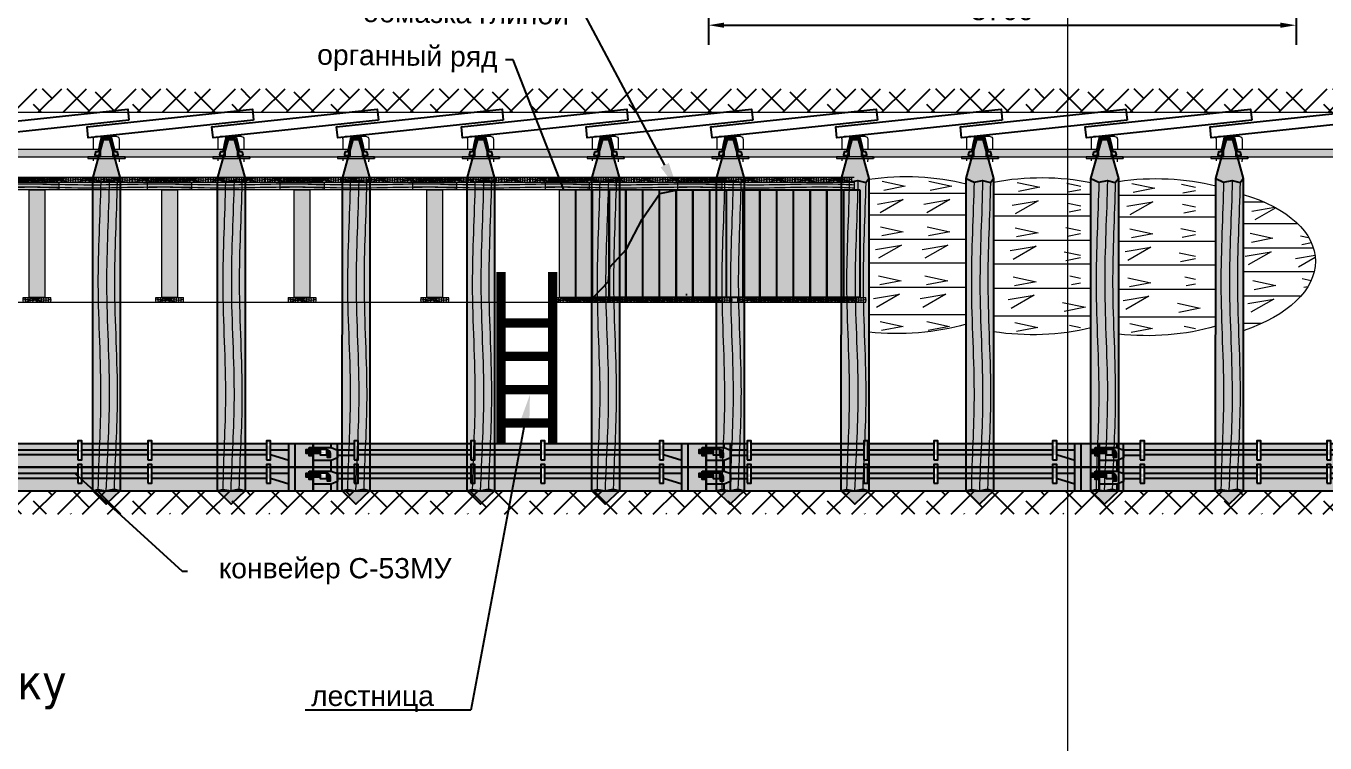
# Model space of a CAD drawing. Header units: inches. Extents: x 523 to 1492, y 69 to 539.
# Drawn here: x 830.8 to 914.1, y 142.1 to 188.1 of the extents above; entities that cross this region are included whole.
import ezdxf
from ezdxf import colors
from ezdxf.entities.mleader import LeaderData, LeaderLine
from ezdxf.math import Vec2, Vec3

# ---------------------------------------------------------------- set-up
doc = ezdxf.new("R2010")
doc.units = ezdxf.units.IN
doc.header["$MEASUREMENT"] = 0
doc.linetypes.add('ACAD_ISO10W100', pattern=[18, 12, -3, 0, -3])
doc.styles.get("Standard").update_dxf_attribs({"font": 'arial.ttf'})
doc.styles.add('стиль', font='tahoma.ttf')
doc.dimstyles.new('ISO-25', dxfattribs={"dimtxt": 2.5, "dimasz": 2.5, "dimexe": 1.25, "dimexo": 0, "dimtad": 1, "dimdec": 0, "dimtxsty": 'Standard', "dimcen": 2.5, "dimadec": 0, "dimazin": 0, "dimtfac": 1, "dimtdec": 0, "dimtmove": 0, "dimatfit": 3, "dimfxl": 0, "dimarcsym": 0})

# ---------------------------------------------------------------- blocks, each defined once
blk = doc.blocks.new('Доска S - 180')
at = {"linetype": 'ByBlock', "lineweight": 15}
h = blk.add_hatch(color=254, dxfattribs=at)
edge = h.paths.add_edge_path()
edge.add_line((1818.906, -3796.897), (1820.681, -3796.897))
edge.add_arc((1819.794, -3797.047), 0.9, -9.59407, 9.59407, ccw=False)
edge.add_line((1820.681, -3797.197), (1818.906, -3797.197))
edge.add_arc((1819.794, -3797.047), 0.9, 170.40593, 189.59407, ccw=False)
at = {"color": 7, "linetype": 'ByBlock', "lineweight": 15}
for p, q in [((1818.906, -3796.897), (1820.681, -3796.897)), ((1818.906, -3797.197), (1820.681, -3797.197))]:
    blk.add_line(p, q, dxfattribs=at)
for points in [[(1818.895, -3796.992), (1819.11, -3797.038), (1819.292, -3797.021), (1819.492, -3797.047), (1819.794, -3797.047), (1819.897, -3797.06), (1820.095, -3797.035), (1820.386, -3797.078), (1820.693, -3797.016)], [(1820.223, -3796.897), (1820.116, -3796.94), (1819.952, -3796.97), (1819.855, -3797.025), (1819.794, -3797.047), (1819.661, -3797.072), (1819.546, -3797.103), (1819.341, -3797.092), (1819.206, -3797.152), (1819.058, -3797.197)], [(1819.238, -3796.897), (1819.398, -3796.949), (1819.641, -3796.991), (1819.794, -3797.047), (1819.909, -3797.109), (1820.05, -3797.135), (1820.224, -3797.195)]]:
    blk.add_lwpolyline(points, dxfattribs=at)
blk.add_circle((1819.794, -3797.047), 0.104, dxfattribs=at)
for radius, start, end in [(0.9, 170.40593, 189.59407), (0.751, 168.48065, 191.51935), (0.593, 165.35276, 194.64724), (0.455, 160.74033, 199.25967), (0.302, 150.211, 209.789), (0.302, 330.211, 29.789), (0.455, 340.74033, 19.25967), (0.593, 345.35276, 14.64724), (0.751, 348.48065, 11.51935), (0.9, 350.40593, 9.59407)]:
    blk.add_arc((1819.794, -3797.047), radius, start, end, dxfattribs=at)
blk = doc.blocks.new('Стойка 100 - 690')
at = {"linetype": 'ByBlock', "lineweight": 15}
blk.add_hatch(color=252, dxfattribs=at).paths.add_polyline_path([(1818.197, -3816.387), (1819.197, -3816.387), (1819.197, -3823.287), (1818.197, -3823.287)])
at = {"color": 7, "linetype": 'ByBlock', "lineweight": 15}
blk.add_lwpolyline([(1818.197, -3816.387), (1819.197, -3816.387), (1819.197, -3823.287), (1818.197, -3823.287), (1818.197, -3816.387)], dxfattribs=at)
blk = doc.blocks.new('Ш.Брус 1.1м')
at = {"linetype": 'ByBlock', "lineweight": 15}
blk.add_hatch(color=253, dxfattribs=at).paths.add_polyline_path([(1947.301, -3883.717), (1958.609, -3883.717), (1958.609, -3884.217), (1947.301, -3884.217)])
at = {"color": 7, "linetype": 'ByBlock', "lineweight": 15}
blk.add_lwpolyline([(1947.301, -3883.717), (1958.609, -3883.717), (1958.609, -3884.217), (1947.301, -3884.217)], close=True, dxfattribs=at)
for points in [[(1947.301, -3883.837), (1947.836, -3883.832), (1949.443, -3883.815), (1952.87, -3883.956), (1956.104, -3883.764), (1958.268, -3883.867), (1958.609, -3883.884)], [(1947.301, -3884.035), (1947.836, -3884.029), (1949.443, -3884.013), (1952.87, -3884.154), (1956.104, -3883.962), (1958.268, -3884.065), (1958.609, -3884.081)]]:
    blk.add_open_spline(points, degree=3, knots=[0, 0, 0, 0, 1.604, 4.82107, 10.284551, 11.308034, 11.308034, 11.308034, 11.308034], dxfattribs=at)
blk = doc.blocks.new('Дорожка')
at = {"color": 7, "linetype": 'ByBlock', "lineweight": 15}
for name, p in [('Ш.Брус 1.1м', (0, 0)), ('Доска S - 180', (128.661, -86.52)), ('Доска S - 180', (130.487, -86.52)), ('Доска S - 180', (132.287, -86.52)), ('Доска S - 180', (134.112, -86.52)), ('Доска S - 180', (135.937, -86.52)), ('Доска S - 180', (137.762, -86.52)), ('Стойка 100 - 690', (130.008, -67.83)), ('Стойка 100 - 690', (138.508, -67.83)), ('Доска S - 180', (128.911, -94.22)), ('Доска S - 180', (137.411, -94.22))]:
    blk.add_blockref(name, p, dxfattribs=at)
blk = doc.blocks.new('Уголь')
at = {"linetype": 'ByBlock', "lineweight": 15}
for color, points in [(7, [(1943.499, -3883.417), (1945.455, -3883.417), (1945.455, -3891.417), (1943.499, -3891.417)]), (0, [(1943.499, -3883.417), (1945.455, -3883.417), (1945.455, -3886.965), (1943.499, -3886.965)]), (0, [(1943.499, -3887.417), (1945.455, -3887.417), (1945.455, -3890.512), (1943.499, -3890.512)])]:
    blk.add_hatch(color=color, dxfattribs=at).paths.add_polyline_path(points)
at = {"color": 7, "linetype": 'ByBlock', "lineweight": 15}
for points in [[(1945.455, -3883.417), (1943.499, -3883.417), (1943.499, -3890.512), (1945.455, -3890.512)], [(1943.499, -3883.417), (1945.455, -3883.417), (1945.455, -3891.417), (1943.499, -3891.417)], [(1943.499, -3883.417), (1945.455, -3883.417), (1945.455, -3886.965), (1943.499, -3886.965)], [(1943.499, -3887.417), (1945.455, -3887.417), (1945.455, -3890.512), (1943.499, -3890.512)]]:
    blk.add_lwpolyline(points, close=True, dxfattribs=at)
blk = doc.blocks.new('Низ окно лавы в штреке')
h = blk.add_hatch()
h.set_pattern_fill('AR-SAND', color=256, scale=9, style=0)
h.paths.add_polyline_path([(2070.221, -3813.828), (2070.221, -3820.728), (2053.131, -3820.728), (2054.112, -3819.713), (2054.186, -3818.774), (2055.26, -3817.634), (2056.26, -3815.713), (2057.408, -3814.057), (2058.56, -3813.828)])
h = blk.add_hatch()
h.set_pattern_fill('AR-SAND', color=22, scale=0.1, style=0)
h.set_pattern_definition([(37.5, (0, 0), (-0.006299336, 0.192682377), [0, -0.152, 0, -0.17, 0, -0.1625]), (7.5, (0, 0), (0.17697767, 0.282214607), [0, -0.082, 0, -0.137, 0, -0.0525]), (327.5, (-0.123, 0), (0.311414186, 0.0005659054), [0, -0.05, 0, -0.18, 0, -0.235]), (317.5, (-0.123, 0), (0.30061266, 0.087767556), [0, -0.025, 0, -0.118, 0, -0.135])])
h.paths.add_polyline_path([(2070.221, -3813.828), (2070.221, -3820.728), (2053.131, -3820.728), (2054.112, -3819.713), (2054.186, -3818.774), (2055.26, -3817.634), (2056.26, -3815.713), (2057.408, -3814.057), (2058.56, -3813.828)])
at = {"color": 7, "linetype": 'ByBlock', "lineweight": 15}
blk.add_lwpolyline([(2069.868, -3813.028), (2005.964, -3813.028), (2005.964, -3821.028), (2069.868, -3821.028)], dxfattribs=at)
at = {"color": 22}
blk.add_lwpolyline([(2070.221, -3813.828), (2070.221, -3820.728), (2053.131, -3820.728), (2054.112, -3819.713), (2054.186, -3818.774), (2055.26, -3817.634), (2056.26, -3815.713), (2057.408, -3814.057), (2058.56, -3813.828), (2070.221, -3813.828), (2070.221, -3813.828)], dxfattribs=at)
at = {"color": 7, "linetype": 'ByBlock', "lineweight": 15}
for name, p in [('Уголь', (60.509, 70.389)), ('Дорожка', (60.259, 70.389)), ('Доска S - 180', (197.42, -16.131)), ('Доска S - 180', (199.245, -16.131)), ('Доска S - 180', (201.045, -16.131)), ('Доска S - 180', (202.871, -16.131)), ('Доска S - 180', (204.696, -16.131)), ('Доска S - 180', (205.92, -16.131)), ('Доска S - 180', (206.521, -16.131)), ('Доска S - 180', (207.746, -16.131)), ('Доска S - 180', (209.546, -16.131)), ('Доска S - 180', (211.371, -16.131)), ('Доска S - 180', (213.196, -16.131)), ('Дорожка', (85.759, 70.389)), ('Доска S - 180', (215.021, -16.131)), ('Дорожка', (94.259, 70.389)), ('Доска S - 180', (231.42, -16.131)), ('Доска S - 180', (233.246, -16.131)), ('Доска S - 180', (235.046, -16.131)), ('Доска S - 180', (236.871, -16.131)), ('Доска S - 180', (238.696, -16.131)), ('Доска S - 180', (239.92, -16.131)), ('Доска S - 180', (240.521, -16.131)), ('Доска S - 180', (241.746, -16.131)), ('Доска S - 180', (243.546, -16.131)), ('Доска S - 180', (245.371, -16.131)), ('Доска S - 180', (247.196, -16.131)), ('Доска S - 180', (249.021, -16.131)), ('Ш.Брус 1.1м', (68.759, 70.389)), ('Стойка 100 - 690', (198.767, 2.559)), ('Ш.Брус 1.1м', (77.259, 70.389)), ('Стойка 100 - 690', (207.267, 2.559)), ('Стойка 100 - 690', (215.767, 2.559)), ('Ш.Брус 1.1м', (102.759, 70.389)), ('Стойка 100 - 690', (232.767, 2.559)), ('Стойка 100 - 690', (233.841, 2.559)), ('Стойка 100 - 690', (234.915, 2.559)), ('Стойка 100 - 690', (235.989, 2.559)), ('Стойка 100 - 690', (237.063, 2.559)), ('Стойка 100 - 690', (238.137, 2.559)), ('Стойка 100 - 690', (239.21, 2.559)), ('Стойка 100 - 690', (240.284, 2.559)), ('Ш.Брус 1.1м', (111.259, 70.389)), ('Стойка 100 - 690', (241.358, 2.559)), ('Стойка 100 - 690', (242.432, 2.559)), ('Стойка 100 - 690', (243.506, 2.559)), ('Стойка 100 - 690', (244.58, 2.559)), ('Стойка 100 - 690', (245.654, 2.559)), ('Стойка 100 - 690', (246.728, 2.559)), ('Стойка 100 - 690', (247.802, 2.559)), ('Стойка 100 - 690', (248.876, 2.559)), ('Стойка 100 - 690', (249.95, 2.559)), ('Стойка 100 - 690', (251.024, 2.559)), ('Доска S - 180', (197.67, -23.831)), ('Доска S - 180', (206.17, -23.831)), ('Доска S - 180', (206.17, -23.831)), ('Доска S - 180', (214.67, -23.831)), ('Доска S - 180', (231.67, -23.831)), ('Доска S - 180', (232.744, -23.831)), ('Доска S - 180', (232.745, -23.831)), ('Доска S - 180', (233.819, -23.831)), ('Доска S - 180', (234.892, -23.831)), ('Доска S - 180', (235.966, -23.831)), ('Доска S - 180', (237.04, -23.831)), ('Доска S - 180', (238.114, -23.831)), ('Доска S - 180', (239.188, -23.831)), ('Доска S - 180', (240.262, -23.831)), ('Доска S - 180', (241.336, -23.831)), ('Доска S - 180', (243.484, -23.831)), ('Доска S - 180', (244.558, -23.831)), ('Доска S - 180', (245.632, -23.831)), ('Доска S - 180', (246.706, -23.831)), ('Доска S - 180', (247.779, -23.831)), ('Доска S - 180', (248.853, -23.831)), ('Доска S - 180', (249.927, -23.831))]:
    blk.add_blockref(name, p, dxfattribs=at)
blk = doc.blocks.new('*D118')
at = {"color": 0, "linetype": 'ByBlock', "lineweight": -2}
for p, q in [((912.234, 199.606), (912.234, 186.901)), ((874.561, 192.912), (874.561, 186.901)), ((875.561, 188.151), (911.234, 188.151))]:
    blk.add_line(p, q, dxfattribs=at)
at = {"color": 0, "linetype": 'ByBlock'}
for points in [[(875.561, 188.317), (875.561, 187.984), (874.561, 188.151)], [(911.234, 188.317), (911.234, 187.984), (912.234, 188.151)]]:
    blk.add_solid(points, dxfattribs=at)
at = {"layer": 'Defpoints', "color": 0, "linetype": 'ByBlock'}
for p in [(912.234, 199.606), (874.561, 192.912), (912.234, 188.151)]:
    blk.add_point(p, dxfattribs=at)
at = {"color": 0, "linetype": 'ByBlock', "lineweight": 15, "insert": (893.398, 189.115), "char_height": 1.3, "attachment_point": 5}
blk.add_mtext('3700', dxfattribs=at)
blk = doc.blocks.new('ско670')
for points in [[(109304, 1390.7), (109876.3, 1532.9), (109888.3, 1484.4), (109316.1, 1342)], [(109432.7, 1422.7), (110004.9, 1564.9), (110017, 1516.4), (109444.8, 1374)]]:
    blk.add_hatch(color=7).paths.add_polyline_path(points)
at = {"lineweight": 15}
blk.add_hatch(color=7, dxfattribs=at).paths.add_polyline_path([(109165.6, 1294.3), (109163.3, 1303.8), (109393.9, 1361.4), (109396.3, 1352)])
for p, q in [((109304, 1390.7), (110005.2, 1565.1)), ((109316.1, 1342), (110017.3, 1516.5)), ((110005.2, 1565.1), (110017.3, 1516.4)), ((109167.5, 1423.4), (109183.2, 1360.6)), ((109311.4, 1474.8), (109178.4, 1441.6)), ((109329.6, 1463.9), (109345.3, 1401.1)), ((109393.9, 1361.4), (109163.3, 1303.8)), ((109165.6, 1294.3), (109396.3, 1352)), ((109304, 1390.7), (109316.1, 1342)), ((109360.1, 1340), (109364.2, 1321.7)), ((109163.3, 1303.8), (109165.6, 1294.3)), ((109197.8, 1302.4), (109201.8, 1286.5))]:
    blk.add_line(p, q, dxfattribs=at)
at = {"color": 7, "linetype": 'ACAD_ISO10W100'}
blk.add_line((109396.3, 1352), (109394.1, 1361.5), dxfattribs=at)
at = {"lineweight": 15, "extrusion": (0, 0, -1)}
for centre, major_axis, start_param, end_param in [((109182.1, 1427.1), (-12.3, 8.5), 5.43291, 7.003706), ((109315, 1460.3), (8.5, 12.3), -0.850275, 0.720521)]:
    blk.add_ellipse(centre, major_axis=major_axis, ratio=1, start_param=start_param, end_param=end_param, dxfattribs=at)
blk = doc.blocks.new('СВП')
at = {"color": 0}
blk.add_line((95935.3, -86122.5), (95935.3, -86100.2), dxfattribs=at)
blk.add_lwpolyline([(95882.7, -85996.1), (95869.9, -85996.1, 0.472988), (95865.5, -86001.5), (95869.3, -86020.7, 0.357785), (95873.7, -86024.4), (95883.9, -86024.4, -0.35919), (95888.3, -86028), (95897.5, -86075.5, 0.01414), (95897.5, -86075.8), (95907.6, -86115.7, 0.343306), (95912, -86119.1), (95964.4, -86119.1, 0.342909), (95968.7, -86115.7), (95979.4, -86073.7), (95988.4, -86028.3, -0.358206), (95992.8, -86024.7), (96002.9, -86024.7, 0.354907), (96007.3, -86021.1), (96011.3, -86001.9, 0.476116), (96007, -85996.5), (95994.1, -85996.5, 0.357522), (95986.2, -86003), (95971.9, -86074.4), (95964.8, -86100.4, -0.338079), (95957, -86106.3), (95919.5, -86106.3, -0.340005), (95911.6, -86100.3), (95904.8, -86074.6, -0.016215), (95904.7, -86074.3), (95890.6, -86002.6, 0.358196)], format="xyb", close=True, dxfattribs=at)
blk = doc.blocks.new('Рама смеш.крепи')
at = {"linetype": 'ByBlock', "lineweight": 15}
blk.add_hatch(color=7, dxfattribs=at).paths.add_polyline_path([(29.788, 275.042), (30.164, 275.042), (30.858, 272.533), (30.858, 252.495), (29.958, 251.631), (29.09, 252.495), (29.098, 272.533)])
at = {"color": 22}
for points in [[(29.788, 275.042), (30.164, 275.042), (30.858, 272.533), (30.858, 252.495), (29.958, 251.631), (29.09, 252.495), (29.098, 272.533), (29.788, 275.042), (29.788, 275.042)], [(29.098, 272.533), (29.601, 272.302), (30.152, 272.399), (30.655, 272.279), (30.858, 272.533)], [(29.09, 252.495), (29.428, 252.578), (29.941, 252.495), (30.464, 252.593), (30.858, 252.495)]]:
    blk.add_lwpolyline(points, dxfattribs=at)
at = {"color": 22, "linetype": 'ByBlock', "lineweight": 15}
for points, knots in [([(30.152, 272.399), (30.108, 270.18), (29.824, 265.517), (30.301, 258.974), (30.016, 254.656), (29.941, 252.495)], [12.447798, 12.447798, 12.447798, 12.447798, 25.767042, 40.430464, 51.705311, 51.705311, 51.705311, 51.705311]), ([(29.601, 272.302), (29.558, 270.115), (29.273, 265.485), (29.75, 258.974), (29.465, 254.656), (29.428, 252.578)], [12.360553, 12.360553, 12.360553, 12.360553, 25.486519, 40.149941, 51.424788, 51.424788, 51.424788, 51.424788]), ([(30.655, 272.279), (30.605, 270.1), (30.338, 265.477), (30.808, 258.974), (30.524, 254.656), (30.464, 252.593)], [12.94886, 12.94886, 12.94886, 12.94886, 26.028816, 40.692238, 51.967085, 51.967085, 51.967085, 51.967085])]:
    blk.add_open_spline(points, degree=3, knots=knots, dxfattribs=at)
at = {"color": 7, "xscale": 0.009999525511908969, "yscale": 0.009999525511908969, "zscale": 0.009999525511908969, "rotation": 346.0000000448461}
blk.add_blockref('ско670', (-1033.523, 525.348), dxfattribs=at)
at = {"xscale": -0.009999999999990905, "yscale": 0.009999999999990905, "zscale": 0.01, "rotation": 180}
blk.add_blockref('СВП', (-929.407, -585.97), dxfattribs=at)
blk = doc.blocks.new('Рештак С-53. б')
h = blk.add_hatch(color=7)
h.dxf.hatch_style = 1
h.paths.add_polyline_path([(3874.2, 925.6), (3900.4, 925.6), (3900.4, 1046.7), (3874.2, 1046.7)])
h.paths.add_polyline_path([(3112.4, 925.6), (3138.6, 925.6), (3138.6, 1046.7), (3112.4, 1046.7)])
h.paths.add_polyline_path([(2663.1, 925.6), (2689.3, 925.6), (2689.3, 1046.7), (2663.1, 1046.7)])
h.paths.add_polyline_path([(1916.3, 925.6), (1942.5, 925.6), (1942.5, 1046.7), (1916.3, 1046.7)])
h.paths.add_polyline_path([(4147.5, 1003.4), (4172.8, 1003.4), (4172.8, 950.5), (4147.5, 950.5)], flags=16)
h.paths.add_polyline_path([(1699.7, 992.8), (1738.4, 992.8), (1738.4, 954.2), (1699.7, 954.2)], flags=16)
edge = h.paths.add_edge_path()
edge.add_line((4147.5, 962.3), (4172.8, 962.3))
edge.add_line((4147.5, 991.6), (4172.8, 991.6))
edge.add_arc((1738.4, 963.4), 25.8, 0, 90)
edge.add_arc((1738.4, 963.4), 4, 0, 90)
edge.add_line((1742.4, 963.4), (1742.4, 941.6))
edge.add_line((1742.4, 941.6), (1764.2, 941.6))
edge.add_line((1764.2, 941.6), (1764.2, 963.4))
edge.add_line((4016.7, 877.1), (4016.7, 1028.3))
edge.add_line((4057.3, 877.1), (4057.3, 1028.3))
edge.add_line((1768.2, 1003.4), (1808.8, 987.2))
edge.add_line((1808.8, 987.2), (1808.8, 936.9))
edge.add_line((1808.8, 936.9), (1768.2, 920.6))
edge.add_line((1916.3, 953.2), (1808.8, 953.2))
edge.add_line((1652.8, 989.1), (1652.8, 1003.4))
edge.add_line((1652.8, 1003.4), (1768.2, 1003.4))
edge.add_line((1768.2, 920.6), (1652.8, 920.6))
edge.add_line((1652.8, 920.6), (1652.8, 967.4))
edge.add_line((1808.8, 877.1), (1808.8, 1028.3))
edge.add_line((1916.3, 1028.3), (1652.8, 1028.3))
edge.add_line((2663.1, 1028.3), (1942.5, 1028.3))
edge.add_line((3112.4, 1028.3), (2689.3, 1028.3))
edge.add_line((3874.2, 1028.3), (3138.6, 1028.3))
edge.add_line((4172.8, 1028.3), (3900.4, 1028.3))
edge.add_line((1768.2, 1003.4), (1768.2, 1028.3))
edge.add_line((1768.2, 877.1), (1768.2, 920.6))
edge.add_line((1652.8, 967.4), (1652.8, 877.1))
edge.add_line((1652.8, 1028.3), (1652.8, 989.1))
edge.add_line((1738.5, 989.1), (1738.4, 989.1))
edge.add_line((1699.7, 989.1), (1605.4, 989.1))
edge.add_line((1605.4, 989.1), (1605.4, 967.4))
edge.add_line((1605.4, 967.4), (1699.7, 967.4))
edge.add_line((1916.3, 987.2), (1808.8, 987.2))
edge.add_line((2663.1, 987.2), (1942.5, 987.2))
edge.add_line((3112.4, 987.2), (2689.3, 987.2))
edge.add_line((3874.2, 987.2), (3138.6, 987.2))
edge.add_line((4016.7, 987.2), (3900.4, 987.2))
edge.add_line((4172.8, 877.1), (4172.8, 1028.3))
edge.add_line((2663.1, 955.7), (1942.5, 955.7))
edge.add_line((3112.4, 955.7), (2689.3, 955.7))
edge.add_line((3874.2, 955.7), (3138.6, 955.7))
edge.add_line((4016.7, 920.1), (3899.9, 955.7))
edge.add_line((1652.8, 877.1), (4172.8, 877.1))
edge.add_line((4172.8, 877.1), (4172.8, 906.6))
h = blk.add_hatch(color=7)
h.dxf.hatch_style = 1
h.paths.add_polyline_path([(1768.2, 1028.3), (1652.8, 1028.3), (1652.8, 1003.4), (1768.2, 1003.4)])
h = blk.add_hatch(color=7)
h.dxf.hatch_style = 1
h.paths.add_polyline_path([(1808.8, 936.9), (1768.2, 920.6), (1768.2, 877.1), (1808.8, 877.1)])
h.paths.add_polyline_path([(1808.8, 1028.3), (1768.2, 1028.3), (1768.2, 1003.4), (1808.8, 987.2)])
h.paths.add_polyline_path([(1768.2, 920.6), (1652.8, 920.6), (1652.8, 877.1), (1768.2, 877.1)])
h.paths.add_polyline_path([(4016.7, 920.1), (3900.4, 955.5), (3900.4, 925.6), (3874.2, 925.6), (3874.2, 955.7), (3138.6, 955.7), (3138.6, 925.6), (3112.4, 925.6), (3112.4, 955.7), (2689.3, 955.7), (2689.3, 925.6), (2663.1, 925.6), (2663.1, 955.7), (1942.5, 955.7), (1942.5, 925.6), (1916.3, 925.6), (1916.3, 953.2), (1808.8, 953.2), (1808.8, 936.9), (1808.8, 877.1), (4016.7, 877.1)])
h.paths.add_polyline_path([(1916.3, 987.2), (1808.8, 987.2), (1808.8, 953.2), (1916.3, 953.2)])
h.paths.add_polyline_path([(1916.3, 1028.3), (1808.8, 1028.3), (1808.8, 987.2), (1916.3, 987.2)])
h.paths.add_polyline_path([(2663.1, 987.2), (1942.5, 987.2), (1942.5, 955.7), (2663.1, 955.7)])
h.paths.add_polyline_path([(2663.1, 1028.3), (1942.5, 1028.3), (1942.5, 987.2), (2663.1, 987.2)])
h.paths.add_polyline_path([(3112.4, 987.2), (2689.3, 987.2), (2689.3, 955.7), (3112.4, 955.7)])
h.paths.add_polyline_path([(3112.4, 1028.3), (2689.3, 1028.3), (2689.3, 987.2), (3112.4, 987.2)])
h.paths.add_polyline_path([(4016.7, 987.2), (3900.4, 987.2), (3900.4, 955.5), (4016.7, 920.1)])
h.paths.add_polyline_path([(3874.2, 987.2), (3138.6, 987.2), (3138.6, 955.7), (3874.2, 955.7)])
h.paths.add_polyline_path([(3874.2, 1028.3), (3138.6, 1028.3), (3138.6, 987.2), (3874.2, 987.2)])
h.paths.add_polyline_path([(4016.7, 1028.3), (3900.4, 1028.3), (3900.4, 987.2), (4016.7, 987.2)])
h.paths.add_polyline_path([(4057.3, 1028.3), (4016.7, 1028.3), (4016.7, 987.2), (4016.7, 877.1), (4057.3, 877.1)])
h.paths.add_polyline_path([(4172.8, 950.5), (4147.5, 950.5), (4147.5, 1003.4), (4172.8, 1003.4), (4172.8, 1028.3), (4057.3, 1028.3), (4057.3, 877.1), (4172.8, 877.1)])
h = blk.add_hatch(color=7)
h.dxf.hatch_style = 1
h.paths.add_polyline_path([(1808.8, 936.9), (1808.8, 987.2), (1768.2, 1003.4), (1652.8, 1003.4), (1652.8, 989.1), (1699.7, 989.1), (1699.7, 992.8), (1738.4, 992.8), (1738.4, 989.1, -0.414214), (1764.2, 963.4), (1764.2, 941.6), (1742.4, 941.6), (1742.4, 963.4, 0.414214), (1738.4, 967.4), (1738.4, 954.2), (1699.7, 954.2), (1699.7, 967.4), (1652.8, 967.4), (1652.8, 920.6), (1768.2, 920.6)])
h = blk.add_hatch(color=7)
h.dxf.hatch_style = 1
h.paths.add_polyline_path([(1699.7, 989.1), (1605.4, 989.1), (1605.4, 967.4), (1699.7, 967.4)])
h = blk.add_hatch(color=7)
h.dxf.hatch_style = 1
h.paths.add_polyline_path([(1738.4, 989.1), (1738.4, 967.4, -0.414214), (1742.4, 963.4), (1742.4, 941.6), (1764.2, 941.6), (1764.2, 963.4, 0.414214)])
for p, q in [((1652.8, 1028.3), (1652.8, 989.1)), ((1916.3, 1028.3), (1652.8, 1028.3)), ((1768.2, 1003.4), (1768.2, 1028.3)), ((1808.8, 877.1), (1808.8, 1028.3)), ((2663.1, 1028.3), (1942.5, 1028.3)), ((3112.4, 1028.3), (2689.3, 1028.3)), ((3874.2, 1028.3), (3138.6, 1028.3)), ((4172.8, 1028.3), (3900.4, 1028.3)), ((4016.7, 877.1), (4016.7, 1028.3)), ((4057.3, 877.1), (4057.3, 1028.3)), ((4172.8, 877.1), (4172.8, 1028.3)), ((1652.8, 967.4), (1652.8, 877.1)), ((1768.2, 877.1), (1768.2, 920.6)), ((4147.5, 991.6), (4172.8, 991.6)), ((4147.5, 962.3), (4172.8, 962.3))]:
    blk.add_line(p, q)
for points in [[(1652.8, 989.1), (1652.8, 1003.4), (1768.2, 1003.4)], [(1768.2, 1003.4), (1808.8, 987.2), (1808.8, 936.9), (1768.2, 920.6)], [(1699.7, 989.1), (1605.4, 989.1), (1605.4, 967.4), (1699.7, 967.4)], [(1768.2, 920.6), (1652.8, 920.6), (1652.8, 967.4)], [(1738.5, 989.1), (1738.4, 989.1)], [(1742.4, 963.4), (1742.4, 941.6), (1764.2, 941.6), (1764.2, 963.4)], [(1916.3, 987.2), (1808.8, 987.2)], [(1916.3, 953.2), (1808.8, 953.2)], [(2663.1, 987.2), (1942.5, 987.2)], [(2663.1, 955.7), (1942.5, 955.7)], [(3112.4, 987.2), (2689.3, 987.2)], [(3112.4, 955.7), (2689.3, 955.7)], [(3874.2, 987.2), (3138.6, 987.2)], [(3874.2, 955.7), (3138.6, 955.7)], [(4016.7, 920.1), (3899.9, 955.7)], [(4016.7, 987.2), (3900.4, 987.2)], [(1652.8, 877.1), (1652.8, 877.1), (1652.8, 877.1), (1652.8, 877.1), (1652.8, 877.1), (4172.8, 877.1), (4172.8, 877.1), (4172.8, 877.1), (4172.8, 906.6)]]:
    blk.add_lwpolyline(points)
for points in [[(1916.3, 925.6), (1942.5, 925.6), (1942.5, 1046.7), (1916.3, 1046.7)], [(2663.1, 925.6), (2689.3, 925.6), (2689.3, 1046.7), (2663.1, 1046.7)], [(3112.4, 925.6), (3138.6, 925.6), (3138.6, 1046.7), (3112.4, 1046.7)], [(3874.2, 925.6), (3900.4, 925.6), (3900.4, 1046.7), (3874.2, 1046.7)], [(4147.5, 1003.4), (4172.8, 1003.4), (4172.8, 950.5), (4147.5, 950.5)], [(1699.7, 992.8), (1738.4, 992.8), (1738.4, 954.2), (1699.7, 954.2)]]:
    blk.add_lwpolyline(points, close=True)
for radius in [25.8, 4]:
    blk.add_arc((1738.4, 963.4), radius, 0, 90)

msp = doc.modelspace()

# ---------------------------------------------------------------- hatches: boundary and pattern name
at = {"linetype": 'ACAD_ISO10W100'}
h = msp.add_hatch(dxfattribs=at)
h.set_pattern_fill('ANSI38', color=256, scale=9, style=0)
h.set_pattern_definition([(45, (2526.0833, 594.7274), (-0.7954951, 0.7954951), []), (135, (2526.0833, 594.7274), (-2.3864854, 0.7954951), [2.8125, -1.6875])])
h.paths.add_polyline_path([(924.498, 156.774), (924.482, 184.072), (758.495, 184.073), (758.495, 156.774)])
h.paths.add_polyline_path([(924.497, 158.274), (924.483, 182.573), (759.995, 182.573), (759.995, 158.274)])

# ---------------------------------------------------------------- linework, layer by layer
at = {"color": 252, "linetype": 'ByBlock', "lineweight": 15}
msp.add_line((897.606, 69.4), (897.606, 538.961), dxfattribs=at)
at = {"color": 7, "lineweight": 0}
for p, q in [((759.906, 182.573), (924.483, 182.573)), ((759.995, 158.274), (924.497, 158.274))]:
    msp.add_line(p, q, dxfattribs=at)
at = {"color": 7, "lineweight": 13}
for p, q in [((891.085, 177.348), (884.846, 177.348)), ((899.085, 177.279), (892.846, 177.279)), ((907.085, 177.217), (900.845, 177.217)), ((910.22, 176.79), (908.845, 176.79)), ((891.085, 175.965), (884.846, 175.965)), ((899.084, 175.896), (892.846, 175.896)), ((907.084, 175.834), (900.845, 175.834)), ((912.343, 175.407), (908.845, 175.407)), ((891.084, 174.41), (884.846, 174.41)), ((899.084, 174.342), (892.846, 174.342)), ((907.084, 174.279), (900.845, 174.279)), ((913.347, 173.853), (908.845, 173.853)), ((891.083, 172.875), (884.846, 172.875)), ((899.083, 172.807), (892.846, 172.807)), ((907.083, 172.744), (900.845, 172.744)), ((913.394, 172.318), (908.845, 172.318)), ((891.083, 171.316), (884.846, 171.316)), ((899.083, 171.247), (892.846, 171.247)), ((907.082, 171.185), (900.845, 171.185)), ((912.529, 170.758), (908.845, 170.758)), ((891.082, 169.558), (884.846, 169.558)), ((899.082, 169.489), (892.846, 169.489)), ((907.082, 169.427), (900.845, 169.427)), ((910.003, 169), (908.845, 169))]:
    msp.add_line(p, q, dxfattribs=at)
for points in [[(837.397, 182.053), (826.793, 180.931), (826.719, 181.627), (837.322, 182.757)], [(845.397, 182.053), (834.793, 180.931), (834.719, 181.627), (845.322, 182.757)], [(853.397, 182.053), (842.793, 180.931), (842.718, 181.627), (853.322, 182.757)], [(861.397, 182.053), (850.792, 180.931), (850.718, 181.627), (861.322, 182.757)], [(869.397, 182.053), (858.792, 180.931), (858.718, 181.627), (869.322, 182.757)], [(877.396, 182.053), (866.792, 180.931), (866.718, 181.627), (877.321, 182.757)], [(885.396, 182.053), (874.792, 180.931), (874.718, 181.627), (885.321, 182.757)], [(893.396, 182.053), (882.792, 180.931), (882.718, 181.627), (893.321, 182.757)], [(901.396, 182.053), (890.792, 180.931), (890.717, 181.627), (901.321, 182.757)], [(909.396, 182.053), (898.791, 180.931), (898.717, 181.627), (909.321, 182.757)], [(917.396, 182.053), (906.791, 180.931), (906.717, 181.627), (917.321, 182.757)]]:
    msp.add_lwpolyline(points, close=True)
for points in [[(885.706, 178.135), (887.171, 177.817), (885.795, 177.552)], [(888.692, 178.135), (890.157, 177.817), (888.78, 177.552)], [(894.349, 178.067), (895.814, 177.748), (894.437, 177.484)], [(897.536, 178.016), (898.426, 177.823)], [(898.425, 177.587), (897.624, 177.433)], [(901.706, 178.004), (903.171, 177.686), (901.794, 177.421)], [(904.893, 177.954), (905.783, 177.76)], [(905.782, 177.524), (904.981, 177.37)], [(885.388, 176.672), (887.051, 176.958), (885.576, 176.111)], [(888.373, 176.672), (890.036, 176.958), (888.561, 176.111)], [(894.031, 176.603), (895.693, 176.89), (894.218, 176.042)], [(897.592, 176.74), (898.425, 176.559)], [(901.388, 176.541), (903.05, 176.827), (901.575, 175.979)], [(904.949, 176.677), (905.782, 176.496)], [(898.425, 176.3), (897.68, 176.157)], [(905.782, 176.237), (905.037, 176.094)], [(909.406, 176.216), (910.872, 176.469)], [(910.942, 176.43), (909.594, 175.655)], [(885.587, 175.219), (887.052, 174.901), (885.676, 174.636)], [(888.573, 175.219), (890.038, 174.901), (888.662, 174.636)], [(894.23, 175.151), (895.695, 174.832), (894.319, 174.568)], [(897.483, 175.177), (898.424, 174.972)], [(901.587, 175.088), (903.052, 174.77), (901.676, 174.505)], [(904.84, 175.115), (905.781, 174.91)], [(898.424, 174.758), (897.572, 174.594)], [(905.781, 174.695), (904.929, 174.531)], [(909.286, 174.796), (910.751, 174.478), (909.375, 174.213)], [(912.524, 174.643), (913.041, 174.531)], [(913.224, 174.178), (912.613, 174.06)], [(885.269, 173.756), (886.932, 174.042), (885.457, 173.194)], [(888.255, 173.756), (889.918, 174.042), (888.442, 173.194)], [(893.912, 173.687), (895.575, 173.974), (894.1, 173.126)], [(897.374, 173.615), (898.424, 173.386)], [(901.269, 173.624), (902.932, 173.911), (901.457, 173.063)], [(904.731, 173.552), (905.781, 173.324)], [(908.968, 173.333), (910.631, 173.619), (909.155, 172.771)], [(912.206, 173.18), (913.452, 173.395)], [(898.424, 173.216), (897.463, 173.031)], [(905.781, 173.153), (904.82, 172.969)], [(913.47, 173.237), (912.394, 172.619)], [(885.458, 172.072), (886.923, 171.754), (885.547, 171.489)], [(888.443, 172.072), (889.909, 171.754), (888.532, 171.489)], [(894.101, 172.004), (895.566, 171.685), (894.189, 171.42)], [(897.739, 172.074), (898.423, 171.925)], [(898.423, 171.605), (897.828, 171.491)], [(901.458, 171.941), (902.923, 171.622), (901.546, 171.358)], [(905.096, 172.012), (905.78, 171.863)], [(909.465, 171.759), (910.93, 171.441), (909.553, 171.176)], [(912.636, 171.904), (913.206, 171.78)], [(885.14, 170.608), (886.803, 170.895), (885.328, 170.047)], [(888.125, 170.608), (889.788, 170.895), (888.313, 170.047)], [(893.783, 170.54), (895.445, 170.827), (893.97, 169.979)], [(901.139, 170.477), (902.802, 170.764), (901.327, 169.916)], [(905.78, 171.543), (905.185, 171.428)], [(912.988, 171.371), (912.725, 171.32)], [(897.267, 170.368), (898.732, 170.05), (897.356, 169.785)], [(904.624, 170.306), (906.089, 169.987), (904.713, 169.723)], [(909.147, 170.296), (910.809, 170.582), (909.334, 169.734)], [(885.571, 169.145), (887.036, 168.827), (885.659, 168.562)], [(888.556, 169.145), (890.021, 168.827), (888.645, 168.562)], [(894.213, 169.077), (895.678, 168.758), (894.302, 168.493)], [(897.698, 168.905), (898.422, 168.748)], [(901.57, 169.014), (903.035, 168.695), (901.659, 168.431)], [(905.055, 168.842), (905.779, 168.685)]]:
    msp.add_lwpolyline(points, dxfattribs=at)
at = {"const_width": 0.6}
for points in [[(861.25, 172.312), (861.25, 161.284)], [(864.572, 172.312), (864.572, 161.284)], [(861.251, 169.045), (864.573, 169.045)], [(861.251, 166.907), (864.573, 166.907)], [(861.25, 164.769), (864.572, 164.769)], [(861.251, 162.632), (864.573, 162.632)]]:
    msp.add_lwpolyline(points, dxfattribs=at)
at = {"color": 7, "lineweight": 0, "extrusion": (0, 0, -1)}
for centre, start_param, end_param in [((886.969, 173.399), 4.493543, 5.189424), ((895.611, 173.33), 4.421138, 5.112802), ((902.968, 173.268), 4.493543, 5.189417), ((904.268, 172.841), 5.246079, 7.347703), ((886.969, 173.399), 7.404803, 8.100239), ((895.611, 173.33), 7.481424, 8.172644), ((902.968, 173.268), 7.404809, 8.100239)]:
    msp.add_ellipse(centre, major_axis=(9.211, 0.231), ratio=0.54655, start_param=start_param, end_param=end_param, dxfattribs=at)

# ---------------------------------------------------------------- block references
for p in [(797.988, -94.221), (805.988, -94.221), (813.988, -94.221), (821.988, -94.221), (829.988, -94.221), (837.988, -94.221), (845.987, -94.221), (853.987, -94.221), (861.987, -94.221), (869.987, -94.221), (877.987, -94.221)]:
    msp.add_blockref('Рама смеш.крепи', p)
at = {"color": 7, "linetype": 'ByBlock', "lineweight": 15}
msp.add_blockref('Низ окно лавы в штреке', (-1185.959, 3991.409), dxfattribs=at)
at = {"xscale": 0.01, "yscale": 0.01, "zscale": 0.01}
for p in [(807.483, 151.016), (832.683, 151.016), (857.883, 151.016), (883.083, 151.016), (807.483, 149.504), (832.683, 149.504), (857.883, 149.504), (883.083, 149.504)]:
    msp.add_blockref('Рештак С-53. б', p, dxfattribs=at)

# ---------------------------------------------------------------- texts
at = {"color": 7, "linetype": 'ByBlock', "lineweight": 15, "insert": (755.167, 147.123), "char_height": 2.23946, "attachment_point": 1, "style": 'стиль'}
msp.add_mtext('Обустройство рабочего полка под скреперную лебедку', dxfattribs=at)

# ---------------------------------------------------------------- dimensions: what is measured, and where the dimension line sits
at = {"color": 7, "linetype": 'ByBlock', "lineweight": 15}
dim = msp.add_linear_dim(base=(912.234, 188.151), p1=(874.561, 192.912), p2=(912.234, 199.606), text='3700', dimstyle='ISO-25', override={"dimtxt": 1.3, "dimasz": 1, "dimgap": 0.3, "dimlfac": 100, "dimrnd": 0.05, "dimtmove": 1, "dimfxl": 1.25}, dxfattribs=at)
dim.commit()
dim.dimension.update_dxf_attribs({"geometry": '*D118', "text_midpoint": (893.398, 189.115)})

# ---------------------------------------------------------------- leaders
at = {"color": 22, "linetype": 'ByBlock', "lineweight": 15}
ml = msp.add_multileader_mtext('Standard', dxfattribs=at)
ml.set_content('обмазка глиной', color=22)
ml.set_leader_properties()
ml.build(insert=Vec2(0, 0))
ml.multileader.update_dxf_attribs({"dogleg_length": 0.5, "arrow_head_size": 1.8})
ctx = ml.context
ctx.base_point, ctx.char_height, ctx.arrow_head_size, ctx.landing_gap_size, ctx.plane_origin, ctx.plane_x_axis, ctx.plane_y_axis = Vec3(852.091, 189), 1.3, 1.8, 0.5, Vec3(882.919, 158.146), Vec3(0.999919, -0.012705), Vec3(0.012705, 0.999919)
ctx.text_align_type = 2
notes = []
notes.append((ctx, [(1, (1, 1, 0), (866.623, 188.815), (-0.999919, 0.012705), 0.5, [(0, [(872.601, 177.581)], 0, [])])]))
ctx.mtext.insert, ctx.mtext.text_direction, ctx.mtext.rotation, ctx.mtext.alignment, ctx.mtext.flow_direction = Vec3(865.632, 189.488), Vec3(0.999919, -0.012705), 6.27048, 3, 5
at = {"color": 7, "linetype": 'ByBlock', "lineweight": 15}
ml = msp.add_multileader_mtext('Standard', dxfattribs=at)
ml.set_content('органный ряд', color=7)
ml.set_leader_properties()
ml.build(insert=Vec2(0, 0))
ml.multileader.update_dxf_attribs({"dogleg_length": 0.5, "arrow_head_size": 1.8})
ctx = ml.context
ctx.base_point, ctx.char_height, ctx.arrow_head_size, ctx.landing_gap_size, ctx.plane_origin, ctx.plane_x_axis, ctx.plane_y_axis = Vec3(849.085, 186.095), 1.3, 1.8, 0.5, Vec3(859.605, 160.824), Vec3(0.999919, -0.012705), Vec3(0.012705, 0.999919)
ctx.text_align_type = 2
notes.append((ctx, [(1, (1, 1, 0), (862.044, 185.931), (-0.999919, 0.012705), 0.5, [(0, [(865.929, 175.909)], 0, [])])]))
ctx.mtext.insert, ctx.mtext.text_direction, ctx.mtext.rotation, ctx.mtext.alignment, ctx.mtext.flow_direction = Vec3(861.054, 186.774), Vec3(0.999919, -0.012705), 6.27048, 3, 5
at = {"color": 7, "lineweight": 0}
ml = msp.add_multileader_mtext('Standard', dxfattribs=at)
ml.set_content('лестница', color=7)
ml.set_leader_properties()
ml.build(insert=Vec2(0, 0))
ml.multileader.update_dxf_attribs({"text_right_attachment_type": 6, "dogleg_length": 0.36, "arrow_head_size": 1.8})
ctx = ml.context
ctx.base_point, ctx.char_height, ctx.arrow_head_size, ctx.plane_origin = Vec3(847.177, 144.983), 1.3, 1.8, Vec3(867.267, 119.496)
ctx.right_attachment, ctx.text_align_type = 6, 2
notes.append((ctx, [(0, (1, 1, 0), (859.316, 144.199), (-1, 0), 0.36, [(0, [(863.115, 164.451)], 0, [])])]))
ctx.mtext.insert, ctx.mtext.alignment, ctx.mtext.flow_direction = Vec3(856.956, 145.766), 3, 5
ml = msp.add_multileader_mtext('Standard', dxfattribs=at)
ml.set_content('конвейер С-53МУ', color=7)
ml.set_leader_properties()
ml.build(insert=Vec2(0, 0))
ml.multileader.update_dxf_attribs({"text_right_attachment_type": 6, "dogleg_length": 0.36, "arrow_head_size": 1.8})
ctx = ml.context
ctx.base_point, ctx.char_height, ctx.arrow_head_size, ctx.plane_origin = Vec3(841.164, 153.128), 1.3, 1.8, Vec3(867.267, 127.641)
ctx.right_attachment = 6
notes.append((ctx, [(1, (1, 1, 0), (840.804, 153.128), (1, 0), 0.36, [(0, [(832.652, 160.573)], 0, [])])]))
ctx.mtext.insert, ctx.mtext.flow_direction = Vec3(843.164, 153.959), 5
for ctx, leaders in notes:
    for number, flags, end, landing, length, lines in leaders:
        leader = LeaderData()
        leader.index, (leader.has_last_leader_line, leader.has_dogleg_vector, leader.attachment_direction) = number, flags
        leader.last_leader_point, leader.dogleg_vector, leader.dogleg_length = Vec3(end), Vec3(landing), length
        for number, points, colour, breaks in lines:
            line = LeaderLine()
            line.index, line.vertices, line.color, line.breaks = number, Vec3.list(points), colors.encode_raw_color(colour), breaks
            leader.lines.append(line)
        ctx.leaders.append(leader)

doc.saveas('drawing.dxf')
